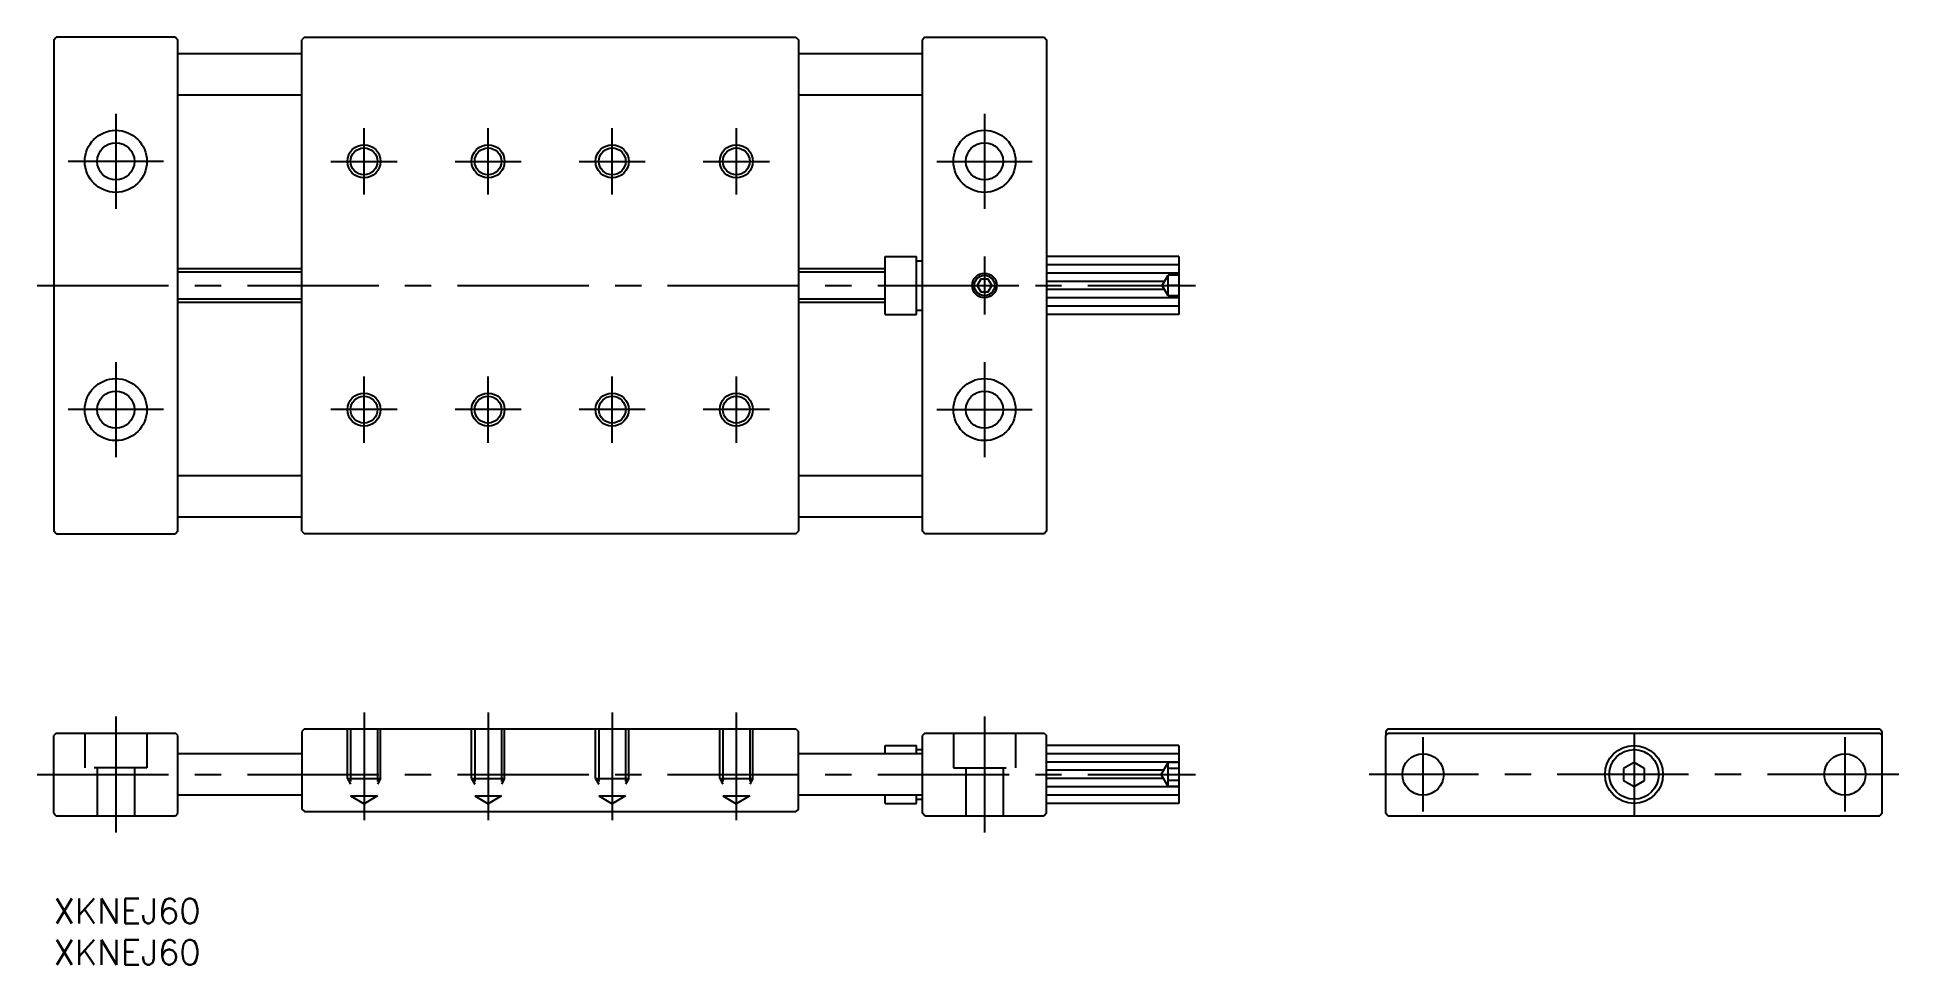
# Model space of a CAD drawing. Extents: x -2 to 223, y -8 to 104.
import ezdxf

# ---------------------------------------------------------------- set-up
doc = ezdxf.new("R2010")
doc.units = 0
doc.header["$LTSCALE"] = 0.5
doc.linetypes.add('CENTER', pattern=[50.8, 31.75, -6.35, 6.35, -6.35])
doc.linetypes.add('DASHED', pattern=[19.05, 12.7, -6.35])
for name, color, linetype in [('MSM_CENTER', 1, 'CENTER'), ('MSM_CONTINUOUS', 7, 'CONTINUOUS'), ('MSM_DASHED', 4, 'DASHED'), ('MSM_NARROW', 5, 'CONTINUOUS'), ('MSM_PART_NUMBER', 7, 'CONTINUOUS')]:
    doc.layers.add(name, color=color, linetype=linetype)
doc.styles.get("Standard").update_dxf_attribs({"font": 'txt.shx', "height": 3, "bigfont": 'bigfont.shx'})

# ---------------------------------------------------------------- blocks, each defined once
blk = doc.blocks.new('*U4')
at = {"layer": 'MSM_PART_NUMBER'}
blk.add_text('XKNEJ60', height=3, dxfattribs=at).set_placement((0, -3))
blk = doc.blocks.new('*U5')
at = {"layer": 'MSM_PART_NUMBER'}
blk.add_text('XKNEJ60', height=3, dxfattribs=at).set_placement((0, -8))

msp = doc.modelspace()

# ---------------------------------------------------------------- linework, layer by layer
at = {"layer": 'MSM_CENTER'}
for p, q in [((7.5, 94.83), (7.5, 83.33)), ((112.5, 94.83), (112.5, 83.33)), ((37.5, 85.08), (37.5, 93.08)), ((52.5, 85.08), (52.5, 93.08)), ((67.5, 85.08), (67.5, 93.08)), ((82.5, 93.08), (82.5, 85.08)), ((13.25, 89.08), (1.75, 89.08)), ((33.5, 89.08), (41.5, 89.08)), ((48.5, 89.08), (56.5, 89.08)), ((63.5, 89.08), (71.5, 89.08)), ((78.5, 89.08), (86.5, 89.08)), ((106.75, 89.08), (118.25, 89.08)), ((112.5, 77.58), (112.5, 70.58)), ((-2, 74.08), (138, 74.08)), ((108.35, 74.08), (116.65, 74.08)), ((7.5, 64.83), (7.5, 53.33)), ((37.5, 55.08), (37.5, 63.08)), ((52.5, 55.08), (52.5, 63.08)), ((67.5, 55.08), (67.5, 63.08)), ((82.5, 63.08), (82.5, 55.08)), ((112.5, 64.83), (112.5, 53.33)), ((13.25, 59.08), (1.75, 59.08)), ((41.5, 59.08), (33.5, 59.08)), ((56.5, 59.08), (48.5, 59.08)), ((71.5, 59.08), (63.5, 59.08)), ((86.5, 59.08), (78.5, 59.08)), ((106.75, 59.08), (118.25, 59.08)), ((7.5, 22), (7.5, 8)), ((37.5, 22.5), (37.5, 9.46)), ((52.5, 22.5), (52.5, 9.46)), ((67.5, 22.5), (67.5, 9.46)), ((82.5, 22.5), (82.5, 9.46)), ((112.5, 22), (112.5, 8)), ((165.51, 10.5), (165.51, 19.5)), ((191.01, 20), (191.01, 10)), ((191.01, 19), (191.01, 11)), ((216.51, 19.5), (216.51, 10.5)), ((-2, 15), (138, 15)), ((223.01, 15), (159.01, 15))]:
    msp.add_line(p, q, dxfattribs=at)
at = {"layer": 'MSM_CONTINUOUS'}
for p, q in [((0, 103.78), (0.3, 104.08)), ((0, 103.78), (0, 44.38)), ((14.7, 104.08), (0.3, 104.08)), ((14.7, 104.08), (15, 103.78)), ((15, 44.38), (15, 103.78)), ((30.3, 104.08), (30, 103.78)), ((30, 44.38), (30, 103.78)), ((30.3, 104.08), (89.7, 104.08)), ((89.7, 104.08), (90, 103.78)), ((90, 103.78), (90, 44.38)), ((105.3, 104.08), (105, 103.78)), ((105, 44.38), (105, 103.78)), ((105.3, 104.08), (119.7, 104.08)), ((119.7, 104.08), (120, 103.78)), ((120, 103.78), (120, 44.38)), ((30, 102.08), (15, 102.08)), ((105, 102.08), (90, 102.08)), ((30, 97.08), (15, 97.08)), ((105, 97.08), (90, 97.08)), ((100.5, 70.58), (100.5, 77.58)), ((100.5, 77.58), (104.3, 77.58)), ((104.3, 70.58), (104.3, 77.58)), ((104.3, 77.08), (105, 77.08)), ((136, 77.58), (120, 77.58)), ((136, 77.58), (136, 70.58)), ((30, 76.08), (15, 76.08)), ((100.5, 76.08), (90, 76.08)), ((112.07, 74.83), (111.63, 74.08)), ((112.93, 74.83), (112.07, 74.83)), ((113.37, 74.08), (112.93, 74.83)), ((15, 72.08), (30, 72.08)), ((90, 72.08), (100.5, 72.08)), ((111.63, 74.08), (112.07, 73.33)), ((112.07, 73.33), (112.93, 73.33)), ((112.93, 73.33), (113.37, 74.08)), ((100.5, 70.58), (104.3, 70.58)), ((104.3, 71.08), (105, 71.08)), ((136, 70.58), (120, 70.58)), ((30, 51.08), (15, 51.08)), ((105, 51.08), (90, 51.08)), ((30, 46.08), (15, 46.08)), ((105, 46.08), (90, 46.08)), ((0.3, 44.08), (0, 44.38)), ((0.3, 44.08), (14.7, 44.08)), ((15, 44.38), (14.7, 44.08)), ((30, 44.38), (30.3, 44.08)), ((89.7, 44.08), (30.3, 44.08)), ((89.7, 44.08), (90, 44.38)), ((105.3, 44.08), (105, 44.38)), ((119.7, 44.08), (105.3, 44.08)), ((120, 44.38), (119.7, 44.08)), ((30.3, 20.5), (30, 20.2)), ((30.3, 20.5), (89.7, 20.5)), ((89.7, 20.5), (90, 20.2)), ((161.31, 20.5), (161.01, 20.2)), ((161.31, 20.5), (220.71, 20.5)), ((220.71, 20.5), (221.01, 20.2)), ((0.3, 20), (0, 19.7)), ((0, 10.3), (0, 19.7)), ((0.3, 20), (14.7, 20)), ((15, 19.7), (14.7, 20)), ((15, 10.3), (15, 19.7)), ((30, 20.2), (30, 10.8)), ((90, 10.8), (90, 20.2)), ((100.5, 18.5), (104.3, 18.5)), ((100.5, 17.5), (100.5, 18.5)), ((104.3, 17.5), (104.3, 18.5)), ((105.3, 20), (105, 19.7)), ((105, 10.3), (105, 19.7)), ((105.3, 20), (119.7, 20)), ((119.7, 20), (120, 19.7)), ((120, 10.3), (120, 19.7)), ((136, 18.5), (120, 18.5)), ((136, 18.5), (136, 11.5)), ((161.01, 20.2), (161.01, 19.7)), ((161.01, 19.7), (161.31, 20)), ((161.01, 10.3), (161.01, 19.7)), ((161.31, 20), (220.71, 20)), ((221.01, 19.7), (220.71, 20)), ((221.01, 19.7), (221.01, 20.2)), ((221.01, 10.3), (221.01, 19.7)), ((30, 17.5), (15, 17.5)), ((105, 17.5), (90, 17.5)), ((104.3, 18), (105, 18)), ((191.01, 16.44), (189.76, 15.72)), ((192.26, 15.72), (191.01, 16.44)), ((189.76, 15.72), (189.76, 14.28)), ((189.76, 14.28), (191.01, 13.56)), ((191.01, 13.56), (192.26, 14.28)), ((192.26, 14.28), (192.26, 15.72)), ((30, 12.5), (15, 12.5)), ((105, 12.5), (90, 12.5)), ((100.5, 11.5), (100.5, 12.5)), ((100.5, 11.5), (104.3, 11.5)), ((104.3, 11.5), (104.3, 12.5)), ((104.3, 12), (105, 12)), ((136, 11.5), (120, 11.5)), ((0, 10.3), (0.3, 10)), ((0.3, 10), (14.7, 10)), ((14.7, 10), (15, 10.3)), ((30, 10.8), (30.3, 10.5)), ((30.3, 10.5), (89.7, 10.5)), ((90, 10.8), (89.7, 10.5)), ((105.3, 10), (105, 10.3)), ((105.3, 10), (119.7, 10)), ((120, 10.3), (119.7, 10)), ((161.01, 10.3), (161.31, 10)), ((161.31, 10), (220.71, 10)), ((221.01, 10.3), (220.71, 10))]:
    msp.add_line(p, q, dxfattribs=at)
for centre, radius in [((7.5, 89.08), 3.75), ((112.5, 89.08), 3.75), ((7.5, 89.08), 2.25), ((37.5, 89.08), 1.62), ((52.5, 89.08), 1.62), ((67.5, 89.08), 1.62), ((82.5, 89.08), 1.62), ((112.5, 89.08), 2.25), ((112.5, 74.08), 1.23), ((7.5, 59.08), 3.75), ((7.5, 59.08), 2.25), ((112.5, 59.08), 3.75), ((112.5, 59.08), 2.25), ((37.5, 59.08), 1.62), ((52.5, 59.08), 1.62), ((67.5, 59.08), 1.62), ((82.5, 59.08), 1.62), ((191.01, 15), 3.5), ((165.51, 15), 2.5), ((191.01, 15), 3), ((216.51, 15), 2.5)]:
    msp.add_circle(centre, radius, dxfattribs=at)
at = {"layer": 'MSM_DASHED'}
for p, q in [((133.98, 74.08), (134.7, 75.33)), ((134.7, 72.83), (134.7, 75.33)), ((136, 75.33), (134.7, 75.33)), ((134.7, 72.83), (133.98, 74.08)), ((136, 74.08), (134.7, 74.08)), ((136, 72.83), (134.7, 72.83)), ((35.5, 14.5), (35.5, 20.5)), ((35.88, 20.5), (35.88, 12.4)), ((39.12, 20.5), (39.12, 12.4)), ((39.5, 14.5), (39.5, 20.5)), ((50.5, 14.5), (50.5, 20.5)), ((50.88, 20.5), (50.88, 12.4)), ((54.12, 20.5), (54.12, 12.4)), ((54.5, 14.5), (54.5, 20.5)), ((65.5, 14.5), (65.5, 20.5)), ((65.88, 20.5), (65.88, 12.4)), ((69.12, 20.5), (69.12, 12.4)), ((69.5, 14.5), (69.5, 20.5)), ((80.5, 14.5), (80.5, 20.5)), ((80.88, 20.5), (80.88, 12.4)), ((84.12, 20.5), (84.12, 12.4)), ((84.5, 14.5), (84.5, 20.5)), ((3.75, 20), (3.75, 15.8)), ((11.25, 20), (11.25, 15.8)), ((108.75, 20), (108.75, 15.8)), ((116.25, 20), (116.25, 15.8)), ((11.25, 15.8), (3.75, 15.8)), ((5.25, 15.8), (5.25, 10)), ((9.75, 15.8), (9.75, 10)), ((108.75, 15.8), (116.25, 15.8)), ((110.25, 15.8), (110.25, 10)), ((114.75, 15.8), (114.75, 10)), ((133.87, 15), (134.7, 16.44)), ((134.7, 13.56), (134.7, 16.44)), ((136, 16.44), (134.7, 16.44)), ((35.5, 14.5), (39.5, 14.5)), ((35.5, 14.5), (35.88, 13.84)), ((39.5, 14.5), (39.12, 13.84)), ((50.5, 14.5), (54.5, 14.5)), ((50.5, 14.5), (50.88, 13.84)), ((54.5, 14.5), (54.12, 13.84)), ((65.5, 14.5), (69.5, 14.5)), ((65.5, 14.5), (65.88, 13.84)), ((69.5, 14.5), (69.12, 13.84)), ((80.5, 14.5), (84.5, 14.5)), ((80.5, 14.5), (80.88, 13.84)), ((84.5, 14.5), (84.12, 13.84)), ((134.7, 13.56), (133.87, 15)), ((136, 15.72), (134.7, 15.72)), ((136, 14.28), (134.7, 14.28)), ((136, 13.56), (134.7, 13.56)), ((35.88, 12.4), (39.12, 12.4)), ((35.88, 12.4), (37.5, 11.46)), ((39.12, 12.4), (37.5, 11.46)), ((50.88, 12.4), (54.12, 12.4)), ((50.88, 12.4), (52.5, 11.46)), ((54.12, 12.4), (52.5, 11.46)), ((65.88, 12.4), (69.12, 12.4)), ((65.88, 12.4), (67.5, 11.46)), ((69.12, 12.4), (67.5, 11.46)), ((80.88, 12.4), (84.12, 12.4)), ((80.88, 12.4), (82.5, 11.46)), ((84.12, 12.4), (82.5, 11.46))]:
    msp.add_line(p, q, dxfattribs=at)
at = {"layer": 'MSM_NARROW'}
for p, q in [((136, 76.58), (120, 76.58)), ((30, 75.7), (15, 75.7)), ((100.5, 75.7), (90, 75.7)), ((136, 75.58), (120, 75.58)), ((134.27, 74.58), (120, 74.58)), ((15, 72.46), (30, 72.46)), ((90, 72.46), (100.5, 72.46)), ((134.27, 73.58), (120, 73.58)), ((136, 72.58), (120, 72.58)), ((136, 71.58), (120, 71.58)), ((136, 17.5), (120, 17.5)), ((136, 16.5), (120, 16.5)), ((134.16, 15.5), (120, 15.5)), ((134.16, 14.5), (120, 14.5)), ((136, 13.5), (120, 13.5)), ((136, 12.5), (120, 12.5))]:
    msp.add_line(p, q, dxfattribs=at)
for centre, radius in [((37.5, 89.08), 2), ((52.5, 89.08), 2), ((67.5, 89.08), 2), ((82.5, 89.08), 2), ((112.5, 74.08), 1.5), ((37.5, 59.08), 2), ((52.5, 59.08), 2), ((67.5, 59.08), 2), ((82.5, 59.08), 2)]:
    msp.add_circle(centre, radius, dxfattribs=at)

# ---------------------------------------------------------------- block references
at = {"layer": 'MSM_CONTINUOUS'}
for name in ['*U4', '*U5']:
    msp.add_blockref(name, (0, 0), dxfattribs=at)

doc.saveas('drawing.dxf')
